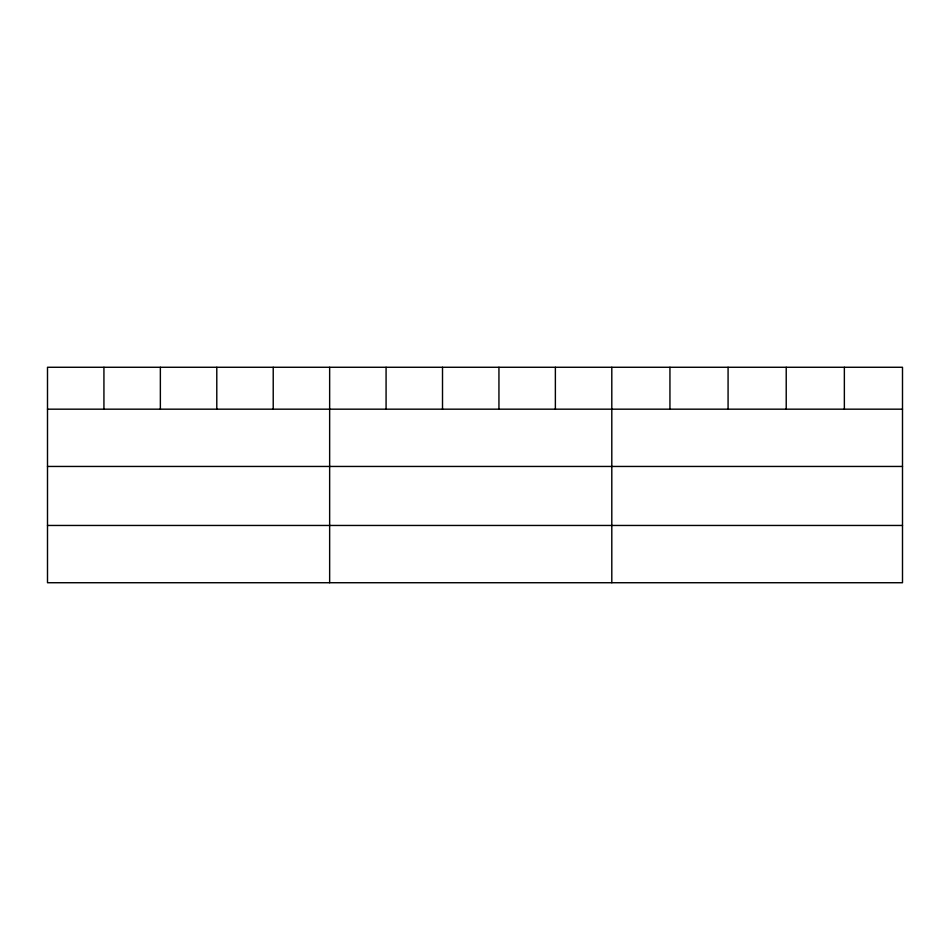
<?xml version="1.0" encoding="UTF-8"?>
<svg xmlns="http://www.w3.org/2000/svg" width="950" height="950" viewBox="0 0 950 950"><rect width="100%" height="100%" fill="white"/><g stroke="black" fill="none" stroke-linecap="round" stroke-linejoin="round"><path stroke-width="1.43" d="M902.5 466.45L902.5 367.27L47.5 367.27L47.5 582.73L902.5 582.73L902.5 466.45L47.5 466.45M47.5 409.177L902.5 409.177M47.5 525.457L902.5 525.457M844.36 367.27L844.36 409.177M786.22 367.27L786.22 409.177M728.08 367.27L728.08 409.177M669.94 367.27L669.94 409.177M611.8 367.27L611.8 582.73M555.37 367.27L555.37 409.177M498.94 367.27L498.94 409.177M442.51 367.27L442.51 409.177M386.08 367.27L386.08 409.177M329.65 367.27L329.65 582.73M273.22 367.27L273.22 409.177M216.79 367.27L216.79 409.177M160.36 367.27L160.36 409.177M103.93 367.27L103.93 409.177"/></g></svg>
